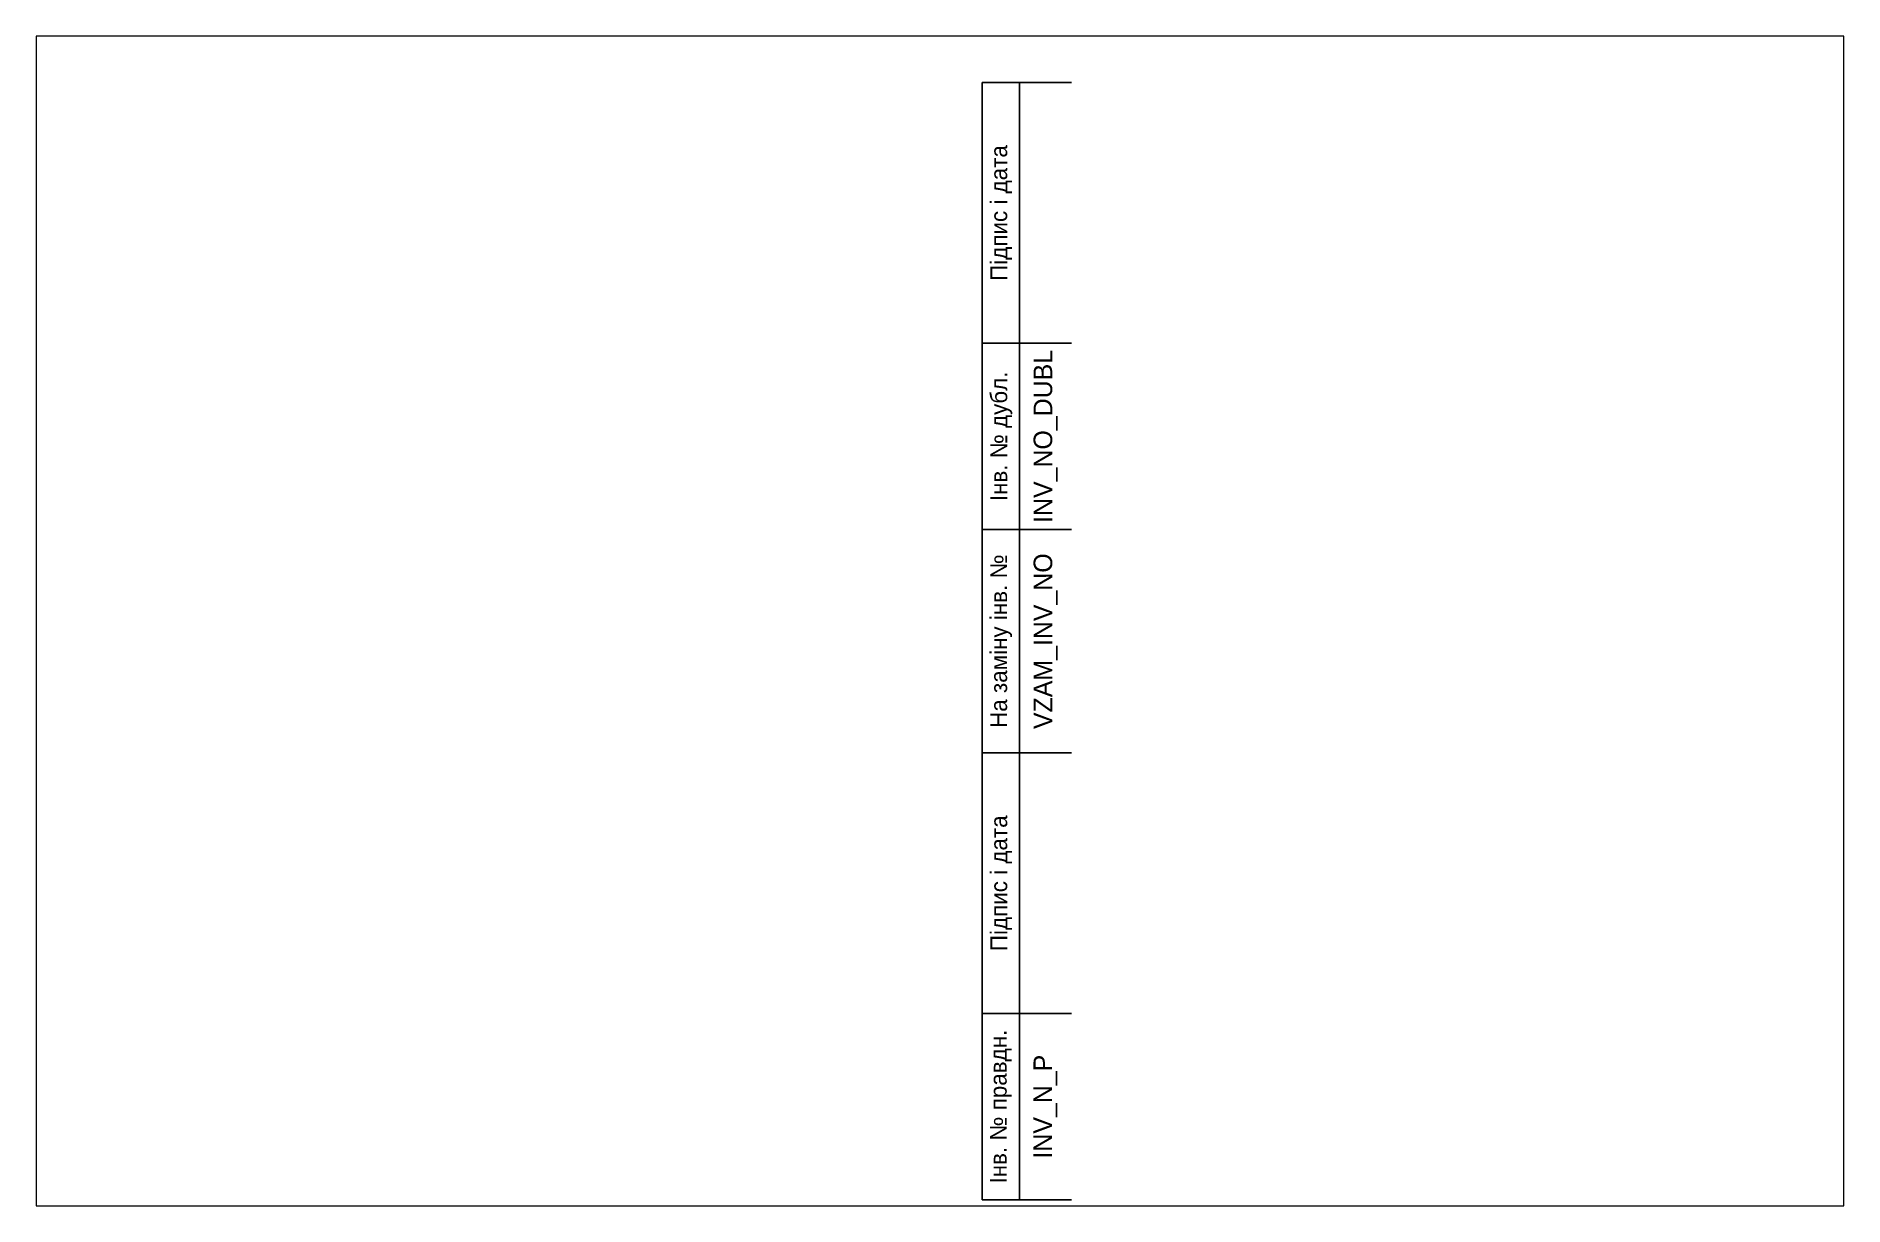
# Paper-space layout 'Layout1' of a CAD drawing. Extents: x -1.7 to 12.2, y -0.5 to 8.5.
# The model-space entities are those that its viewports show. They can reach past a viewport. Long polylines and large blocks are cut down to what shows.
import ezdxf
from ezdxf.enums import TextEntityAlignment as Align

# ---------------------------------------------------------------- set-up
doc = ezdxf.new("R2010")
doc.units = 0
doc.header["$LTSCALE"] = 7
doc.header["$MEASUREMENT"] = 0
doc.layers.get('0').update_dxf_attribs({"linetype": 'CONTINUOUS'})
doc.styles.add('T', font='es_win.shx', dxfattribs={"bigfont": 'my_b_f.shx'})

msp = doc.modelspace()

# ---------------------------------------------------------------- linework, layer by layer
at = {"color": 1, "linetype": 'ByBlock'}
for p, q in [((8, 155), (8, 5)), ((8, 155), (20, 155)), ((13, 155), (13, 5)), ((8, 120), (20, 120)), ((8, 95), (20, 95)), ((8, 65), (20, 65)), ((8, 30), (20, 30)), ((8, 5), (20, 5))]:
    msp.add_line(p, q, dxfattribs=at)

# ---------------------------------------------------------------- texts
at = {"color": 34, "linetype": 'ByBlock', "style": 'T'}
for s, p in [('Підпис і дата', (10.5, 137.5)), ('Інв. № дубл.', (10.5, 107.5)), ('На заміну інв. №', (10.5, 80)), ('Підпис і дата', (10.5, 47.5)), ('Інв. № правдн.', (10.5, 17.5))]:
    msp.add_text(s, height=2.25, rotation=90.0002, dxfattribs=at).set_placement(p, align=Align.MIDDLE)
at = {"color": 34, "linetype": 'ByBlock', "style": 'T', "flags": 8}
for tag, p in [('INV_NO_DUBL', (16.5, 107.5)), ('VZAM_INV_NO', (16.5, 80)), ('INV_N_P', (16.5, 17.5))]:
    msp.add_attdef(tag, text='', height=2.5, rotation=90.0002, dxfattribs=at).set_placement(p, align=Align.MIDDLE)

psp = doc.layouts.get("Layout1")

# ---------------------------------------------------------------- viewports
at = {"layer": '0'}
psp.add_viewport(center=(5.25, 4), size=(13.904, 8.993), view_center_point=(2.331, 82.712), view_height=157.06258, dxfattribs=at)

doc.saveas('drawing.dxf')
